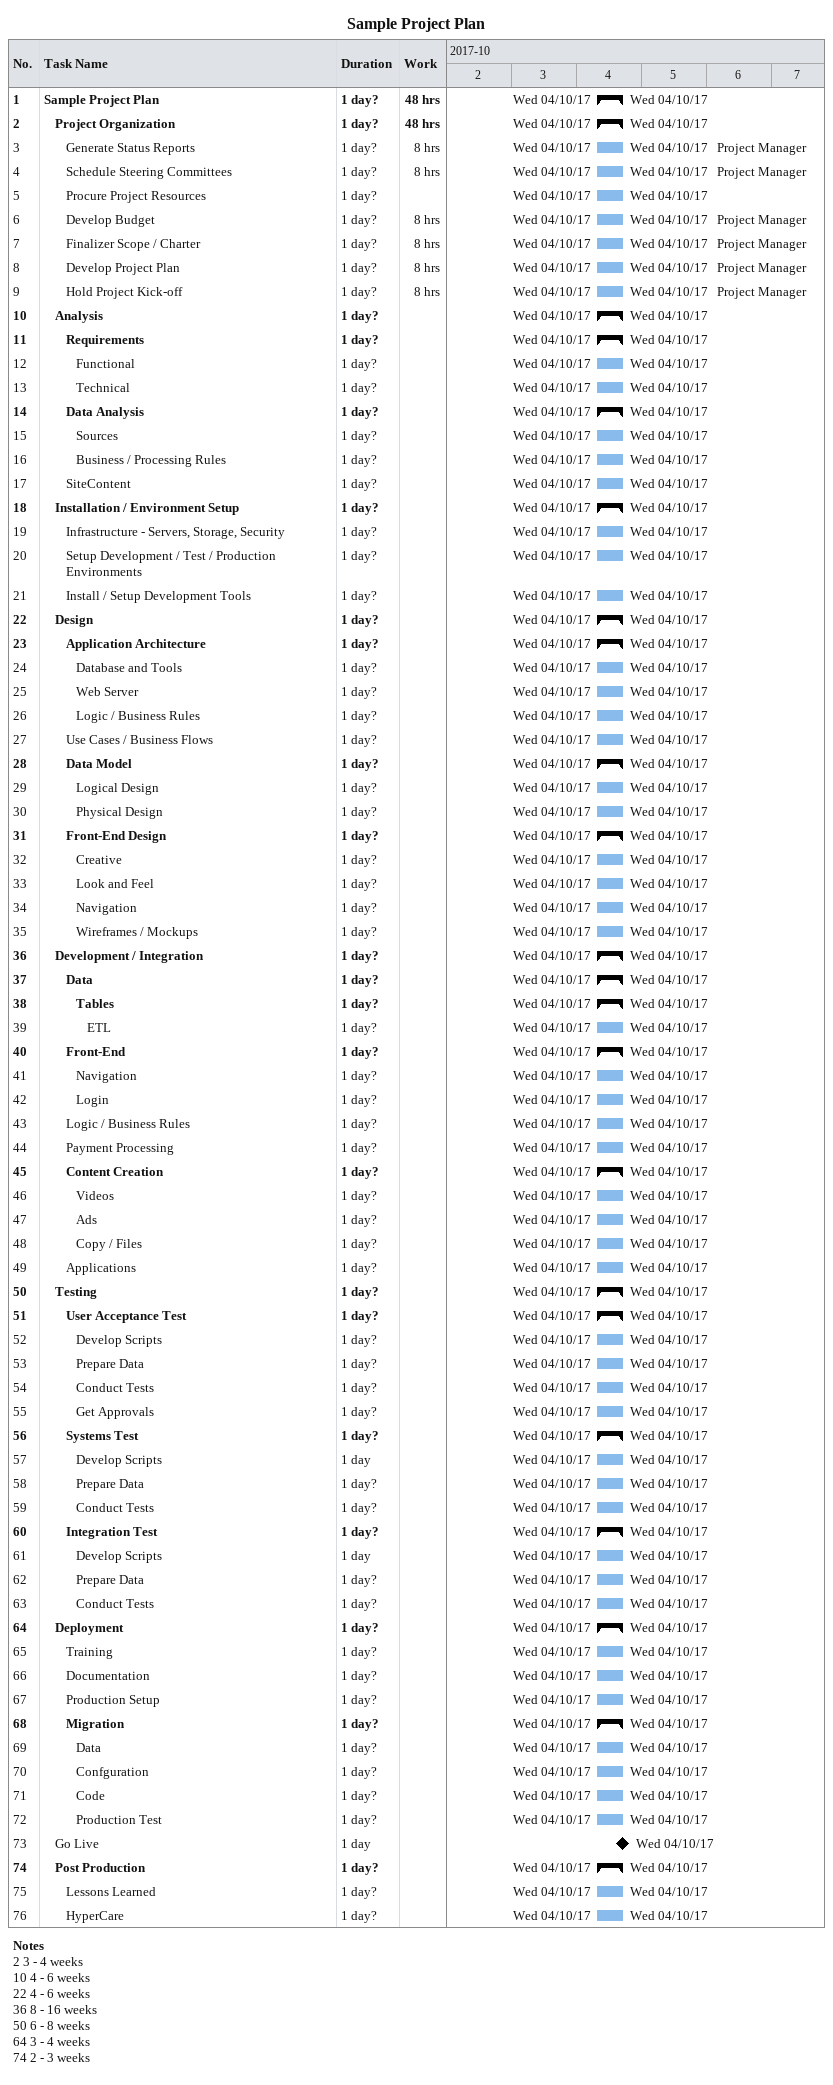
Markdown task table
Sample Project Plan

| ID | Level | Task | Duration | Start | Finish | Resources | Work (h) |
|---|---|---|---|---|---|---|---|
| 1 | 1 | **Sample Project Plan** | 1d? | 2017-10-04 | 2017-10-04 |  | 48 |
| 2 | 2 | **Project Organization** | 1d? | 2017-10-04 | 2017-10-04 |  | 48 |
| 3 | 3 | Generate Status Reports | 1d? | 2017-10-04 | 2017-10-04 | Project Manager | 8 |
| 4 | 3 | Schedule Steering Committees | 1d? | 2017-10-04 | 2017-10-04 | Project Manager | 8 |
| 5 | 3 | Procure Project Resources | 1d? | 2017-10-04 | 2017-10-04 |  |  |
| 6 | 3 | Develop Budget | 1d? | 2017-10-04 | 2017-10-04 | Project Manager | 8 |
| 7 | 3 | Finalizer Scope / Charter | 1d? | 2017-10-04 | 2017-10-04 | Project Manager | 8 |
| 8 | 3 | Develop Project Plan | 1d? | 2017-10-04 | 2017-10-04 | Project Manager | 8 |
| 9 | 3 | Hold Project Kick-off | 1d? | 2017-10-04 | 2017-10-04 | Project Manager | 8 |
| 10 | 2 | **Analysis** | 1d? | 2017-10-04 | 2017-10-04 |  |  |
| 11 | 3 | **Requirements** | 1d? | 2017-10-04 | 2017-10-04 |  |  |
| 12 | 4 | Functional | 1d? | 2017-10-04 | 2017-10-04 |  |  |
| 13 | 4 | Technical | 1d? | 2017-10-04 | 2017-10-04 |  |  |
| 14 | 3 | **Data Analysis** | 1d? | 2017-10-04 | 2017-10-04 |  |  |
| 15 | 4 | Sources | 1d? | 2017-10-04 | 2017-10-04 |  |  |
| 16 | 4 | Business / Processing Rules | 1d? | 2017-10-04 | 2017-10-04 |  |  |
| 17 | 3 | SiteContent | 1d? | 2017-10-04 | 2017-10-04 |  |  |
| 18 | 2 | **Installation / Environment Setup** | 1d? | 2017-10-04 | 2017-10-04 |  |  |
| 19 | 3 | Infrastructure - Servers, Storage, Security | 1d? | 2017-10-04 | 2017-10-04 |  |  |
| 20 | 3 | Setup Development / Test / Production Environments | 1d? | 2017-10-04 | 2017-10-04 |  |  |
| 21 | 3 | Install / Setup Development Tools | 1d? | 2017-10-04 | 2017-10-04 |  |  |
| 22 | 2 | **Design** | 1d? | 2017-10-04 | 2017-10-04 |  |  |
| 23 | 3 | **Application Architecture** | 1d? | 2017-10-04 | 2017-10-04 |  |  |
| 24 | 4 | Database and Tools | 1d? | 2017-10-04 | 2017-10-04 |  |  |
| 25 | 4 | Web Server | 1d? | 2017-10-04 | 2017-10-04 |  |  |
| 26 | 4 | Logic / Business Rules | 1d? | 2017-10-04 | 2017-10-04 |  |  |
| 27 | 3 | Use Cases / Business Flows | 1d? | 2017-10-04 | 2017-10-04 |  |  |
| 28 | 3 | **Data Model** | 1d? | 2017-10-04 | 2017-10-04 |  |  |
| 29 | 4 | Logical Design | 1d? | 2017-10-04 | 2017-10-04 |  |  |
| 30 | 4 | Physical Design | 1d? | 2017-10-04 | 2017-10-04 |  |  |
| 31 | 3 | **Front-End Design** | 1d? | 2017-10-04 | 2017-10-04 |  |  |
| 32 | 4 | Creative | 1d? | 2017-10-04 | 2017-10-04 |  |  |
| 33 | 4 | Look and Feel | 1d? | 2017-10-04 | 2017-10-04 |  |  |
| 34 | 4 | Navigation | 1d? | 2017-10-04 | 2017-10-04 |  |  |
| 35 | 4 | Wireframes / Mockups | 1d? | 2017-10-04 | 2017-10-04 |  |  |
| 36 | 2 | **Development / Integration** | 1d? | 2017-10-04 | 2017-10-04 |  |  |
| 37 | 3 | **Data** | 1d? | 2017-10-04 | 2017-10-04 |  |  |
| 38 | 4 | **Tables** | 1d? | 2017-10-04 | 2017-10-04 |  |  |
| 39 | 5 | ETL | 1d? | 2017-10-04 | 2017-10-04 |  |  |
| 40 | 3 | **Front-End** | 1d? | 2017-10-04 | 2017-10-04 |  |  |
| 41 | 4 | Navigation | 1d? | 2017-10-04 | 2017-10-04 |  |  |
| 42 | 4 | Login | 1d? | 2017-10-04 | 2017-10-04 |  |  |
| 43 | 3 | Logic / Business Rules | 1d? | 2017-10-04 | 2017-10-04 |  |  |
| 44 | 3 | Payment Processing | 1d? | 2017-10-04 | 2017-10-04 |  |  |
| 45 | 3 | **Content Creation** | 1d? | 2017-10-04 | 2017-10-04 |  |  |
| 46 | 4 | Videos | 1d? | 2017-10-04 | 2017-10-04 |  |  |
| 47 | 4 | Ads | 1d? | 2017-10-04 | 2017-10-04 |  |  |
| 48 | 4 | Copy / Files | 1d? | 2017-10-04 | 2017-10-04 |  |  |
| 49 | 3 | Applications | 1d? | 2017-10-04 | 2017-10-04 |  |  |
| 50 | 2 | **Testing** | 1d? | 2017-10-04 | 2017-10-04 |  |  |
| 51 | 3 | **User Acceptance Test** | 1d? | 2017-10-04 | 2017-10-04 |  |  |
| 52 | 4 | Develop Scripts | 1d? | 2017-10-04 | 2017-10-04 |  |  |
| 53 | 4 | Prepare Data | 1d? | 2017-10-04 | 2017-10-04 |  |  |
| 54 | 4 | Conduct Tests | 1d? | 2017-10-04 | 2017-10-04 |  |  |
| 55 | 4 | Get Approvals | 1d? | 2017-10-04 | 2017-10-04 |  |  |
| 56 | 3 | **Systems Test** | 1d? | 2017-10-04 | 2017-10-04 |  |  |
| 57 | 4 | Develop Scripts | 1d | 2017-10-04 | 2017-10-04 |  |  |
| 58 | 4 | Prepare Data | 1d? | 2017-10-04 | 2017-10-04 |  |  |
| 59 | 4 | Conduct Tests | 1d? | 2017-10-04 | 2017-10-04 |  |  |
| 60 | 3 | **Integration Test** | 1d? | 2017-10-04 | 2017-10-04 |  |  |
| 61 | 4 | Develop Scripts | 1d | 2017-10-04 | 2017-10-04 |  |  |
| 62 | 4 | Prepare Data | 1d? | 2017-10-04 | 2017-10-04 |  |  |
| 63 | 4 | Conduct Tests | 1d? | 2017-10-04 | 2017-10-04 |  |  |
| 64 | 2 | **Deployment** | 1d? | 2017-10-04 | 2017-10-04 |  |  |
| 65 | 3 | Training | 1d? | 2017-10-04 | 2017-10-04 |  |  |
| 66 | 3 | Documentation | 1d? | 2017-10-04 | 2017-10-04 |  |  |
| 67 | 3 | Production Setup | 1d? | 2017-10-04 | 2017-10-04 |  |  |
| 68 | 3 | **Migration** | 1d? | 2017-10-04 | 2017-10-04 |  |  |
| 69 | 4 | Data | 1d? | 2017-10-04 | 2017-10-04 |  |  |
| 70 | 4 | Confguration | 1d? | 2017-10-04 | 2017-10-04 |  |  |
| 71 | 4 | Code | 1d? | 2017-10-04 | 2017-10-04 |  |  |
| 72 | 4 | Production Test | 1d? | 2017-10-04 | 2017-10-04 |  |  |
| 73 | 2 | Go Live | 1d | 2017-10-04 | 2017-10-04 |  |  |
| 74 | 2 | **Post Production** | 1d? | 2017-10-04 | 2017-10-04 |  |  |
| 75 | 3 | Lessons Learned | 1d? | 2017-10-04 | 2017-10-04 |  |  |
| 76 | 3 | HyperCare | 1d? | 2017-10-04 | 2017-10-04 |  |  |

Notes
- 2: 3 - 4 weeks
- 10: 4 - 6 weeks
- 22: 4 - 6 weeks
- 36: 8 - 16 weeks
- 50: 6 - 8 weeks
- 64: 3 - 4 weeks
- 74: 2 - 3 weeks
